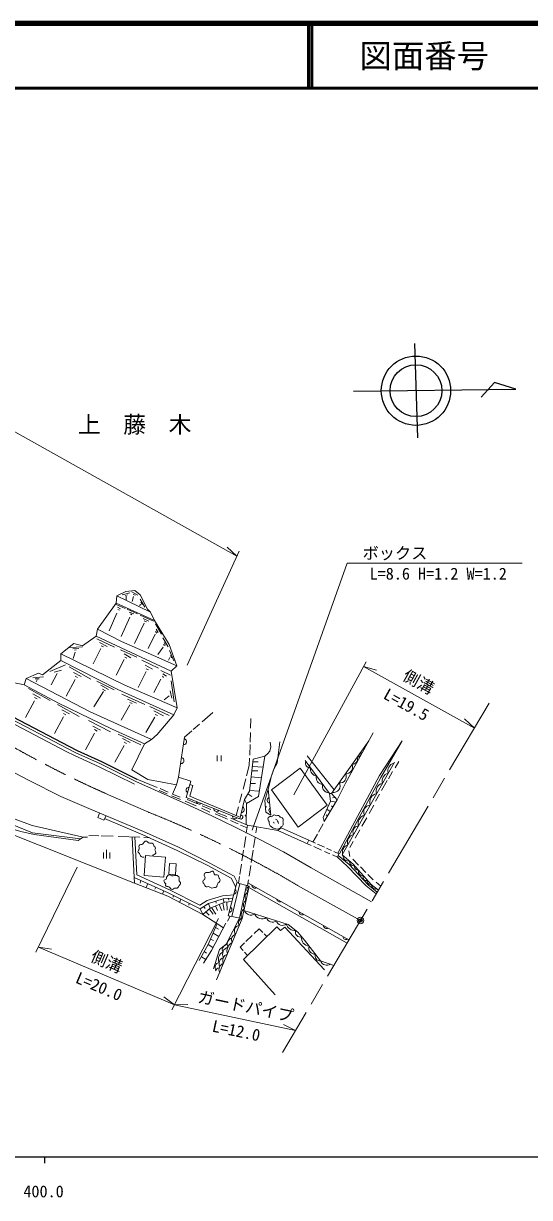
# Model space of a CAD drawing. Units: millimetres, scale not verified. Extents: x 40000 to 680000, y 20000 to 380000.
# Drawn here: x 464747 to 542866, y 198715 to 380000 of the extents above; entities that cross this region are included whole.
import ezdxf
from ezdxf.enums import TextEntityAlignment as Align

# ---------------------------------------------------------------- set-up
doc = ezdxf.new("R2010")
doc.units = ezdxf.units.MM
doc.header["$LTSCALE"] = 1000
doc.header["$PDMODE"] = 32
doc.header["$PDSIZE"] = 500
doc.linetypes.add('CHAIN', pattern=[18.5, 12, -1.5, 3.5, -1.5])
for name, color, linetype, lineweight in [('M-BGD', 7, 'Continuous', 13), ('M-BMK', 2, 'CHAIN', 13), ('M-BMK-SRVR', 3, 'Continuous', 25), ('M-STR-HTXT', 7, 'Continuous', 13), ('M-TTL', 2, 'Continuous', 140), ('M-TTL-BAND', 7, 'Continuous', 25), ('M-TTL-LINE', 7, 'Continuous', 50)]:
    doc.layers.add(name, color=color, linetype=linetype, lineweight=lineweight)
for name, color, linetype in [('M-BMK-HTXT', 7, 'Continuous'), ('M-OTRS', 6, 'Continuous'), ('M-TTL-TXT', 7, 'Continuous')]:
    doc.layers.add(name, color=color, linetype=linetype)
doc.styles.add('ＭＳ ゴシック', font='')
doc.styles.get('ＭＳ ゴシック').set_extended_font_data('MS Gothic')

msp = doc.modelspace()

# ---------------------------------------------------------------- linework, layer by layer
at = {"layer": 'M-BGD'}
for p, q in [((479996, 291784), (481143, 292108)), ((481485, 292232), (482414, 291734)), ((479038, 290510), (484997, 287819)), ((479075, 290272), (480458, 289687)), ((479179, 291604), (484380, 289080)), ((480432, 291690), (480800, 291765)), ((480613, 291572), (480619, 291005)), ((481728, 291534), (481548, 290743)), ((481703, 291846), (482021, 291703)), ((482887, 290307), (482663, 290107)), ((482750, 291117), (483504, 289883)), ((482844, 290656), (483062, 290301)), ((479152, 288964), (477954, 286231)), ((479237, 289867), (479742, 289630)), ((479337, 289525), (479549, 289394)), ((481173, 288320), (479813, 285320)), ((480758, 289573), (482353, 288844)), ((481082, 289112), (481805, 288819)), ((481257, 288825), (481487, 288713)), ((482785, 288624), (484822, 287721)), ((483364, 287390), (481864, 284250)), ((483209, 288126), (484093, 287721)), ((483402, 287746), (483763, 287608)), ((485131, 287278), (486028, 285680)), ((485252, 286484), (485552, 285960)), ((475980, 285405), (487550, 279988)), ((476061, 285000), (478823, 283710)), ((485094, 285708), (484016, 283502)), ((485150, 286119), (485309, 285848)), ((486263, 285141), (487105, 283739)), ((471923, 283666), (473848, 283750)), ((473297, 283470), (472390, 283441)), ((472708, 282937), (472409, 281955)), ((472624, 283245), (472904, 283264)), ((476678, 283486), (475500, 281117)), ((476496, 284411), (477687, 283808)), ((476762, 283892), (477084, 283752)), ((479720, 283304), (482258, 282140)), ((486328, 283706), (485505, 282547)), ((486376, 284095), (486538, 283929)), ((486455, 284419), (486683, 284029)), ((487313, 283196), (487945, 281572)), ((480309, 281789), (479033, 279392)), ((480281, 282659), (481304, 282070)), ((480379, 282168), (480716, 281986)), ((483029, 281705), (485594, 280444)), ((487347, 282095), (487131, 281663)), ((487442, 282394), (487588, 282041)), ((468807, 279940), (471218, 280977)), ((469970, 279631), (469003, 277865)), ((470601, 280164), (469494, 279841)), ((471778, 280635), (475143, 278775)), ((472470, 279793), (473666, 279158)), ((472741, 279233), (473105, 279018)), ((483674, 279939), (482454, 277457)), ((483519, 280892), (484669, 280303)), ((483674, 280359), (484024, 280205)), ((485973, 280093), (487459, 279378)), ((486211, 279210), (486352, 279028)), ((486239, 279574), (486800, 279210)), ((467829, 279109), (466215, 278972)), ((466844, 278661), (466707, 278330)), ((472729, 278712), (471320, 276125)), ((476065, 278465), (478738, 277109)), ((476663, 277810), (477897, 277137)), ((485959, 278733), (484893, 276686)), ((487571, 278495), (488006, 275242)), ((465510, 277321), (468875, 275461)), ((466202, 276480), (467398, 275844)), ((466473, 275919), (466837, 275704)), ((477084, 276838), (475616, 274483)), ((476934, 277222), (477411, 276960)), ((479925, 276460), (483477, 274843)), ((480804, 275684), (482178, 275039)), ((487244, 276167), (486478, 275560)), ((487403, 276939), (487627, 275817)), ((466461, 275398), (465052, 272811)), ((469976, 274858), (473341, 272998)), ((470668, 274017), (471864, 273382)), ((481168, 274777), (479822, 272441)), ((481140, 275142), (481523, 274992)), ((484243, 274544), (487215, 273123)), ((484869, 273843), (486356, 273104)), ((470927, 272935), (469518, 270349)), ((470939, 273456), (471304, 273241)), ((474771, 272359), (478174, 270633)), ((485028, 272880), (483645, 270497)), ((485056, 273291), (485421, 273132)), ((492330, 272164), (493967, 273584)), ((499809, 271168), (499862, 272696)), ((475722, 270436), (474313, 267850)), ((475463, 271518), (476659, 270883)), ((475734, 270957), (476098, 270742)), ((479342, 270278), (482869, 268627)), ((490956, 270973), (491928, 271816)), ((499736, 269051), (499786, 270504)), ((480279, 268530), (478870, 265943)), ((480019, 269611), (481216, 268976)), ((480290, 269051), (480655, 268836)), ((499666, 267044), (499723, 268668)), ((512304, 261089), (518076, 269250)), ((494648, 266982), (494648, 266085)), ((495271, 266982), (495271, 266085)), ((512714, 261668), (508560, 266906)), ((500078, 265270), (501737, 265175)), ((500160, 265976), (500983, 265983)), ((511968, 261117), (508209, 266183)), ((522675, 266033), (522112, 265044)), ((482265, 263329), (485366, 262017)), ((498650, 261748), (499074, 263370)), ((499896, 263699), (501475, 263544)), ((499998, 264582), (500899, 264582)), ((520868, 263101), (519991, 261561)), ((521710, 264488), (521073, 263370)), ((486911, 261042), (485677, 261546)), ((485856, 261863), (487076, 261302)), ((498112, 259689), (498474, 261074)), ((499394, 261061), (499992, 260619)), ((499651, 261588), (501137, 261450)), ((499774, 262647), (500590, 262628)), ((489001, 260185), (487618, 260727)), ((487749, 260994), (488941, 260545)), ((491385, 259175), (489712, 259895)), ((490041, 260169), (491492, 259559)), ((498142, 257164), (498852, 260151)), ((499200, 259580), (498852, 260151)), ((512164, 259925), (512944, 259776)), ((512837, 260488), (512454, 260430)), ((518830, 259281), (518121, 258036)), ((519702, 260981), (519098, 259921)), ((493539, 258227), (492235, 258830)), ((492312, 259180), (493679, 258654)), ((496217, 257133), (494338, 257946)), ((494542, 258192), (496119, 257540)), ((497591, 257697), (497939, 259028)), ((511688, 257653), (511493, 257822)), ((512086, 258326), (511598, 258656)), ((512488, 259005), (512272, 259215)), ((497913, 256404), (496722, 256951)), ((496750, 257266), (499333, 256201)), ((499270, 255797), (498264, 256236)), ((499145, 254997), (499333, 256201)), ((499333, 256201), (504016, 255395)), ((500613, 255030), (500761, 255975)), ((504541, 255794), (504016, 255395)), ((504541, 255794), (509817, 253425)), ((510278, 255121), (511015, 256412)), ((517727, 257344), (517002, 256069)), ((473977, 254368), (474607, 254349)), ((474812, 254639), (476370, 254586)), ((476741, 254574), (478577, 254512)), ((479340, 254486), (482706, 254373)), ((481515, 254378), (481854, 248140)), ((481915, 254399), (482234, 248517)), ((483342, 254292), (484262, 254235)), ((498796, 252773), (499059, 254448)), ((500261, 252785), (500501, 254318)), ((504016, 255395), (509148, 253091)), ((508795, 253884), (508548, 253360)), ((509413, 253607), (510112, 254831)), ((516666, 255480), (515941, 254207)), ((477588, 251069), (477588, 252391)), ((498470, 250686), (498728, 252339)), ((499898, 250469), (500189, 252327)), ((509591, 252892), (510762, 252366)), ((510150, 253275), (511196, 252806)), ((511242, 252151), (512023, 251800)), ((511500, 252670), (512286, 252317)), ((512653, 252152), (513425, 251805)), ((514992, 252252), (515147, 251383)), ((515658, 253710), (515115, 252756)), ((477077, 251966), (477077, 251069)), ((478099, 251966), (478099, 251069)), ((498141, 248586), (498392, 250190)), ((512438, 251614), (513209, 251268)), ((513209, 251268), (513425, 251805)), ((515567, 250976), (516485, 250042)), ((499562, 248322), (499821, 249976)), ((516762, 249760), (517617, 248890)), ((517919, 248582), (518708, 247779)), ((481854, 248140), (481884, 247279)), ((482888, 247673), (482775, 247280)), ((483953, 247192), (483690, 246564)), ((485173, 246642), (485047, 246312)), ((496935, 242088), (498143, 247192)), ((497931, 247248), (498097, 248309)), ((498108, 241867), (499159, 246923)), ((499336, 246876), (499475, 247770)), ((499404, 247316), (514998, 238491)), ((499561, 246571), (514710, 238003)), ((519212, 247429), (519921, 246816)), ((486438, 246071), (486222, 245562)), ((487919, 245357), (487833, 245103)), ((489054, 244782), (488846, 244294)), ((495565, 244822), (495725, 244290)), ((496415, 244877), (496445, 244627)), ((490345, 244128), (490256, 243863)), ((492008, 243285), (492430, 242423)), ((492578, 243644), (492771, 243321)), ((493329, 244117), (493565, 243404)), ((493407, 243268), (494006, 242444)), ((493791, 243497), (494461, 242482)), ((494397, 243746), (494691, 243011)), ((494433, 244465), (494509, 244153)), ((494954, 243974), (495346, 242980)), ((495511, 244202), (495732, 243111)), ((496118, 244356), (496193, 243111)), ((492430, 242423), (495619, 240383)), ((492910, 242838), (493433, 242320)), ((498508, 241791), (494563, 232304)), ((496226, 241367), (496674, 242138)), ((494016, 239511), (494903, 239030)), ((494395, 240402), (494864, 240136)), ((501898, 239438), (502315, 239006)), ((493273, 237766), (493993, 237313)), ((493638, 238624), (494063, 238404)), ((499091, 238238), (500066, 239185)), ((492213, 235898), (492918, 235485)), ((492657, 236679), (493016, 236469)), ((499342, 236091), (498879, 236617))]:
    msp.add_line(p, q, dxfattribs=at)
for points in [[(460454, 303357), (456370, 302562), (454342, 302441), (452800, 302731), (446547, 296655), (445793, 294657), (445415, 292372), (446172, 290550), (445152, 287318), (450963, 282718), (458365, 278049), (459732, 278596), (461183, 278659), (464843, 277902), (470153, 275073), (478333, 271074), (483422, 268775)], [(464843, 277902), (465149, 278839), (467056, 279699), (467682, 279409), (470489, 281619), (470526, 282666), (472521, 284237), (473867, 283909), (475980, 285405), (476185, 286461), (479038, 290510), (479179, 291604), (480524, 292305), (481912, 292445), (482768, 291772), (483875, 289571), (484380, 289080), (484997, 287819), (487222, 284119), (488442, 280796), (487550, 279988), (488478, 274324), (487932, 273241), (485372, 270218), (484510, 269416), (483422, 268775), (481470, 264738), (483927, 263240), (488347, 262455)], [(476185, 286461), (479861, 284586), (484810, 282385), (488442, 280796)], [(442999, 285683), (444727, 284200), (447854, 281704), (449641, 280450), (453199, 278094), (462648, 272157), (471323, 267593), (472637, 266952), (476412, 265213), (481867, 262522)], [(443325, 286063), (445046, 284585), (448154, 282105), (449923, 280863), (453470, 278514), (462898, 272590), (471549, 268039), (472851, 267404), (476628, 265664), (482088, 262971)], [(470489, 281619), (479299, 277134), (487932, 273241)], [(470526, 282666), (480414, 277849), (488478, 274324)], [(442119, 277681), (448002, 273485), (456036, 268417), (458980, 266546), (465625, 263118), (470504, 260657), (475194, 258617), (483290, 255210), (488695, 252813), (493427, 250416), (497254, 248313), (497803, 247282)], [(465149, 278839), (475051, 273727), (484510, 269416)], [(467180, 278810), (467031, 278810), (466545, 278804)], [(487749, 260994), (488347, 262455), (488683, 263645), (489593, 269791), (490715, 270764)], [(511176, 256788), (513153, 260131), (514452, 262712), (518742, 270451)], [(498852, 260151), (499637, 261469), (500212, 266418), (502009, 266862), (502441, 267231), (502763, 267638), (502917, 268325), (502847, 269012)], [(502915, 257759), (502522, 261769), (502868, 263152), (502980, 263670), (503162, 264077), (503344, 264764), (503919, 265787), (504340, 269096)], [(513271, 251875), (519693, 263872), (523184, 269214)], [(513517, 251785), (519910, 263596), (523184, 269214)], [(499131, 256284), (499200, 259580), (501009, 260652), (502009, 266862)], [(499188, 263806), (499610, 265419), (499650, 266572)], [(522013, 265954), (513927, 251623), (515641, 250203), (518431, 247028), (519548, 246184)], [(447681, 264444), (449224, 262411), (451453, 260995), (455161, 258815), (457446, 257707), (459507, 256796), (461722, 256025), (464330, 255212), (466419, 254763), (473177, 253838), (473977, 254368)], [(482088, 262971), (490289, 259281), (493917, 257609), (497303, 255941), (501246, 254013), (504863, 252099), (509174, 249639), (518485, 244388)], [(488683, 263645), (490578, 263029), (489870, 260508), (498142, 257164)], [(490429, 262497), (490872, 262345), (490410, 260704), (498065, 257498)], [(502522, 261769), (501988, 260022), (502142, 258213), (502915, 257759)], [(511176, 256788), (511027, 257374), (512164, 259925), (511968, 261117)], [(513153, 260131), (512304, 261089), (511968, 261117)], [(457767, 259251), (466063, 256177), (473977, 254368)], [(457456, 258819), (459539, 257686), (466135, 255051), (473548, 254084)], [(476493, 258071), (476219, 257373), (477148, 256987), (477486, 257653)], [(455553, 256994), (457124, 256562), (459746, 256057), (481884, 247279), (487032, 245241), (492430, 242423), (493565, 243404), (495822, 244330), (496954, 244432)], [(477279, 257245), (483180, 254729), (488494, 252303), (493219, 249976), (496794, 248027), (497531, 246643)], [(513209, 251268), (514765, 249849), (517639, 246821), (519200, 245595)], [(513307, 251512), (515045, 250129), (517961, 246989), (519369, 245882)], [(482234, 248517), (487304, 246229), (491981, 243860), (493117, 244575), (495472, 245318), (497214, 245428)], [(481854, 248140), (487088, 245778), (492008, 243285), (493329, 244117), (495565, 244822), (497081, 244919)], [(498782, 243036), (505605, 240864), (507082, 239674), (508154, 238434), (510594, 235258), (512678, 234566)], [(498108, 241867), (496012, 237842), (494982, 237022), (494056, 234036)], [(491885, 235320), (493273, 237766), (494651, 241002)], [(492558, 234892), (493750, 236855), (495979, 241061)], [(503577, 230005), (498712, 235473), (503844, 240506), (504432, 239931), (505077, 240478), (511218, 233889)], [(500364, 239474), (501138, 240226), (501720, 239622)], [(498682, 236840), (498208, 237380), (498892, 238044)]]:
    msp.add_lwpolyline(points, dxfattribs=at)
at = {"layer": 'M-BGD', "lineweight": 25}
msp.add_lwpolyline([(443585, 286366), (445301, 284893), (448393, 282425), (450148, 281193), (453687, 278851), (463098, 272937), (471730, 268396), (473023, 267765), (476800, 266026), (482265, 263329)], dxfattribs=at)
at = {"layer": 'M-BGD'}
for points in [[(503056, 261675), (507143, 255913), (511615, 259292), (507465, 265012)], [(483586, 251545), (483376, 248433), (486418, 248181), (486651, 251279)], [(487197, 248627), (487285, 250305), (488302, 250222), (488203, 248535)], [(496370, 242195), (497705, 247308), (499612, 246803), (498508, 241791)]]:
    msp.add_lwpolyline(points, close=True, dxfattribs=at)
for centre, radius in [((499050, 257680), 76.2), ((502162, 259035), 58.9)]:
    msp.add_circle(centre, radius, dxfattribs=at)
for centre, radius, start, end in [((489488, 269092), 438, 261.75255, 81.41127), ((489080, 266178), 448, 258.86929, 84.29454), ((515492, 266402), 806, 269.9451, 19.51669), ((516126, 267426), 765, 279.47254, 9.98925), ((508962, 265741), 684, 156.53422, 276.62266), ((510149, 264900), 1120, 171.7383, 261.41858), ((514493, 265198), 1075, 267.76678, 21.69501), ((522233, 264581), 1243, 104.70727, 196.42964), ((510953, 263523), 1009, 164.4305, 268.72637), ((513670, 263662), 908, 258.84918, 30.61261), ((521359, 263008), 1263, 104.65107, 196.48584), ((490266, 261618), 417, 85.55817, 243.0707), ((511921, 262239), 1028, 164.48684, 268.67003), ((512596, 262282), 1022, 260.85351, 28.60828), ((519524, 259778), 1333, 101.17116, 199.96575), ((520356, 261502), 1166, 100.24203, 200.89488), ((491924, 259965), 509, 189.61644, 306.36277), ((502837, 260065), 458, 114.29271, 256.8904), ((518391, 258207), 1123, 96.11039, 205.02653), ((494577, 258792), 450, 180.65089, 315.32832), ((497400, 257604), 404, 176.708, 319.27121), ((498286, 257459), 328, 243.87221, 89.39026), ((498291, 258650), 520, 279.07226, 54.19022), ((502906, 257125), 423, 62.89494, 238.87277), ((503011, 258526), 387, 121.75845, 249.42467), ((503495, 257363), 419, 43.33561, 160.74954), ((503993, 257326), 378, 18.37097, 120.72994), ((504381, 256970), 476, 329.18338, 93.61553), ((517748, 256429), 1356, 106.04204, 195.09487), ((503293, 256554), 641, 160.96969, 246.07672), ((503876, 256780), 1170, 223.93382, 274.06874), ((503288, 256527), 139, 355.56106, 65.5974), ((503668, 256850), 272, 351.2453, 96.41642), ((503759, 256495), 361, 353.41867, 60.51276), ((503994, 256212), 600, 266.6098, 333.08206), ((504301, 256452), 560, 293.95374, 29.17636), ((516527, 255159), 921, 95.45311, 205.6838), ((515982, 253560), 1233, 103.35317, 197.78374), ((515201, 252038), 1211, 108.94644, 192.19047), ((514865, 251451), 783, 176.91845, 283.81702), ((515760, 250657), 709, 177.22041, 278.04289), ((516395, 249809), 555, 164.76363, 277.84062), ((517203, 249118), 746, 169.11511, 273.48914), ((517654, 248129), 474, 148.91052, 293.69373), ((499845, 246245), 605, 112.66567, 222.48892), ((500484, 246953), 478, 177.41107, 303.57521), ((518308, 247511), 499, 158.38526, 284.21899), ((519169, 247087), 741, 184.60681, 281.26834), ((497135, 245968), 434, 284.73693, 45.99432), ((499681, 245157), 736, 112.56639, 222.5882), ((504338, 244874), 508, 187.31857, 293.66771), ((496525, 243184), 412, 269.41045, 61.3208), ((499536, 242382), 1186, 125.28262, 209.87197), ((499688, 243852), 976, 124.19224, 210.96235), ((499826, 243311), 992, 198.03905, 306.63657), ((498652, 241094), 712, 101.66102, 213.18746), ((501589, 243027), 1278, 203.59916, 301.07645), ((503184, 242212), 976, 196.63517, 308.04044), ((504714, 241701), 964, 195.52728, 309.14834), ((507767, 242802), 446, 175.71134, 305.27493), ((497705, 238532), 853, 104.13169, 210.71679), ((498128, 239885), 822, 95.09279, 219.75569), ((506656, 241304), 1379, 194.7227, 274.52444), ((507476, 239683), 753, 160.9215, 286.98146), ((511541, 240741), 500, 181.26631, 299.71997), ((496257, 236958), 814, 94.35208, 206.20404), ((497735, 236717), 1576, 118.94632, 195.90216), ((497223, 237813), 1028, 108.85318, 205.84989), ((508892, 238760), 1213, 170.34073, 267.27362), ((509759, 237259), 969, 162.60138, 272.46242), ((514546, 239000), 467, 178.69067, 302.29561), ((495930, 235569), 1106, 111.32759, 209.62681), ((496046, 234768), 1107, 111.83959, 201.43295), ((496563, 236327), 1071, 104.37993, 209.77978), ((496536, 235312), 1024, 108.08162, 206.76686), ((510543, 236040), 784, 161.39695, 273.66684), ((495082, 234266), 764, 98.55741, 215.02152), ((495177, 233363), 858, 105.31973, 156.66957), ((495843, 233955), 923, 103.84415, 211.00433), ((511591, 235628), 1063, 200.3581, 302.93056)]:
    msp.add_arc(centre, radius, start, end, dxfattribs=at)
for points, knots in [([(483399, 251267), (483199, 251257), (483049, 251247), (482889, 251372), (482735, 251493), (482763, 251651), (482658, 251815), (482570, 251952), (482410, 251982), (482403, 252145), (482395, 252313), (482584, 252350), (482627, 252513), (482681, 252718), (482475, 252876), (482589, 253055), (482723, 253264), (482981, 253149), (483175, 253304), (483345, 253440), (483327, 253656), (483530, 253734), (483807, 253840), (483929, 253469), (484222, 253422), (484376, 253398), (484473, 253479), (484621, 253429), (484841, 253353), (484808, 253117), (484939, 252924), (485011, 252817), (485115, 252784), (485132, 252656), (485146, 252545), (485041, 252494), (485044, 252382), (485050, 252228), (485208, 252167), (485188, 252014), (485165, 251842), (485062, 251755), (484914, 251665), (484816, 251607), (484759, 251587), (484639, 251566)], [0, 0, 0, 0, 1, 1, 1, 2, 2, 2, 3, 3, 3, 4, 4, 4, 5, 5, 5, 6, 6, 6, 7, 7, 7, 8, 8, 8, 9, 9, 9, 10, 10, 10, 11, 11, 11, 12, 12, 12, 13, 13, 13, 14, 14, 14, 15, 15, 15, 15]), ([(488714, 248217), (488636, 248320), (488572, 248376), (488448, 248415), (488149, 248511), (487956, 248354), (487644, 248396), (487470, 248420), (487386, 248565), (487214, 248527), (487018, 248483), (486927, 248359), (486831, 248181), (486775, 248077), (486846, 247983), (486785, 247882), (486693, 247733), (486456, 247792), (486420, 247621), (486375, 247409), (486662, 247357), (486700, 247144), (486719, 247042), (486602, 246973), (486654, 246882), (486765, 246685), (486997, 246785), (487196, 246677), (487423, 246553), (487470, 246299), (487729, 246284), (487884, 246275), (487926, 246435), (488074, 246480), (488225, 246526), (488338, 246434), (488476, 246508), (488651, 246602), (488669, 246750), (488785, 246910), (488872, 247032), (488990, 247078), (489000, 247228), (489014, 247453), (488769, 247519), (488738, 247742), (488723, 247847), (488800, 247903), (488791, 248009), (488785, 248095), (488766, 248147), (488714, 248217)], [0, 0, 0, 0, 1, 1, 1, 2, 2, 2, 3, 3, 3, 4, 4, 4, 5, 5, 5, 6, 6, 6, 7, 7, 7, 8, 8, 8, 9, 9, 9, 10, 10, 10, 11, 11, 11, 12, 12, 12, 13, 13, 13, 14, 14, 14, 15, 15, 15, 16, 16, 16, 17, 17, 17, 17]), ([(492734, 247906), (492656, 247745), (492457, 247739), (492432, 247563), (492404, 247358), (492569, 247270), (492661, 247085), (492726, 246955), (492712, 246837), (492832, 246756), (493014, 246632), (493181, 246761), (493392, 246699), (493575, 246644), (493637, 246492), (493827, 246476), (493993, 246461), (494070, 246572), (494234, 246602), (494331, 246619), (494406, 246558), (494486, 246616), (494652, 246736), (494582, 246923), (494676, 247106), (494815, 247379), (495097, 247458), (495103, 247765), (495106, 247931), (494954, 247979), (494886, 248131), (494830, 248256), (494883, 248375), (494781, 248466), (494635, 248597), (494448, 248450), (494290, 248565), (494098, 248703), (494209, 249004), (493989, 249090), (493767, 249177), (493642, 248948), (493408, 248907), (493213, 248874), (493079, 248975), (492902, 248887), (492755, 248814), (492669, 248724), (492635, 248565), (492597, 248378), (492760, 248286), (492769, 248096), (492773, 248020), (492767, 247974), (492734, 247906)], [0, 0, 0, 0, 1, 1, 1, 2, 2, 2, 3, 3, 3, 4, 4, 4, 5, 5, 5, 6, 6, 6, 7, 7, 7, 8, 8, 8, 9, 9, 9, 10, 10, 10, 11, 11, 11, 12, 12, 12, 13, 13, 13, 14, 14, 14, 15, 15, 15, 16, 16, 16, 17, 17, 17, 18, 18, 18, 18])]:
    msp.add_open_spline(points, degree=3, knots=knots, dxfattribs=at)
at = {"layer": 'M-BMK'}
for p, q in [((536630, 275073), (504723, 221114)), ((477850, 260919), (483930, 258261)), ((507073, 246916), (516766, 241479))]:
    msp.add_line(p, q, dxfattribs=at)
for centre, radius, start, end in [((543944, 410931), 163928, 237.72061, 246.22192), ((421387, 101407), 168864, 59.50747, 68.26141)]:
    msp.add_arc(centre, radius, start, end, dxfattribs=at)
at = {"layer": 'M-BMK-SRVR'}
for p, q in [((525126, 330606), (525555, 316002)), ((537449, 324562), (535423, 322281)), ((540741, 323547), (537449, 324562)), ((515674, 323243), (540741, 323547))]:
    msp.add_line(p, q, dxfattribs=at)
for radius in [5351, 4000]:
    msp.add_circle((525336, 323300), radius, dxfattribs=at)
at = {"layer": 'M-BMK-SRVR', "lineweight": 13}
msp.add_circle((516766, 241479), 500, dxfattribs=at)
at = {"layer": 'M-BMK-SRVR'}
msp.add_point((516766, 241479), dxfattribs=at)
at = {"layer": 'M-OTRS'}
msp.add_point((516766, 241479), dxfattribs=at)
at = {"layer": 'M-STR-HTXT'}
for p, q in [((414191, 344446), (497670, 297747)), ((497670, 297747), (496169, 299159)), ((490013, 280902), (498026, 298530)), ((500065, 255433), (514734, 296668)), ((514734, 296668), (541734, 296668)), ((506465, 260917), (517662, 281449)), ((517250, 280694), (534348, 271214)), ((517250, 280694), (519241, 280161)), ((534348, 271214), (532842, 272621)), ((473039, 249726), (466668, 236612)), ((494829, 241777), (487665, 227678)), ((467044, 237386), (488055, 228445)), ((467044, 237386), (469080, 237063)), ((488055, 228445), (486410, 229688)), ((488055, 228445), (490115, 228524)), ((488055, 228445), (506740, 224525)), ((506740, 224525), (504886, 225425))]:
    msp.add_line(p, q, dxfattribs=at)
at = {"layer": 'M-TTL'}
msp.add_line((680000, 380000), (40000, 380000), dxfattribs=at)
at = {"layer": 'M-TTL-BAND'}
for p, q in [((40000, 205000), (579000, 205000)), ((468000, 205000), (468000, 204000))]:
    msp.add_line(p, q, dxfattribs=at)
at = {"layer": 'M-TTL-LINE'}
for p, q in [((508747, 380000), (508747, 370000)), ((509247, 380000), (509247, 370000)), ((40000, 370000), (680000, 370000))]:
    msp.add_line(p, q, dxfattribs=at)

# ---------------------------------------------------------------- texts
at = {"layer": 'M-BMK-HTXT', "style": 'ＭＳ ゴシック'}
msp.add_text('上\u3000藤\u3000木', height=2566, dxfattribs=at).set_placement((473158, 316017), align=Align.BOTTOM_LEFT)
at = {"layer": 'M-STR-HTXT', "style": 'ＭＳ ゴシック'}
for s, p in [('ボックス', (517093, 296745)), ('L=8.6 H=1.2 W=1.2', (518174, 293578))]:
    msp.add_text(s, height=1833, dxfattribs=at).set_placement(p, align=Align.BOTTOM_LEFT)
for s, rotation, p in [('側溝', 330.995, (522850, 278274)), ('L=19.5', 330.995, (519879, 275373)), ('側溝', 336.949, (474714, 234773)), ('L=20.0', 336.949, (472406, 231432)), ('ガードパイプ', 348.153, (491423, 228350)), ('L=12.0', 348.153, (493644, 223820))]:
    msp.add_text(s, height=1833, rotation=rotation, dxfattribs=at).set_placement(p, align=Align.BOTTOM_LEFT)
at = {"layer": 'M-TTL-BAND', "style": 'ＭＳ ゴシック'}
msp.add_text('400.0', height=1833, dxfattribs=at).set_placement((467844, 198195), align=Align.BOTTOM_CENTER)
at = {"layer": 'M-TTL-TXT', "style": 'ＭＳ ゴシック'}
msp.add_text('図面番号', height=3666, dxfattribs=at).set_placement((526622, 375000), align=Align.MIDDLE_CENTER)

doc.saveas('drawing.dxf')
